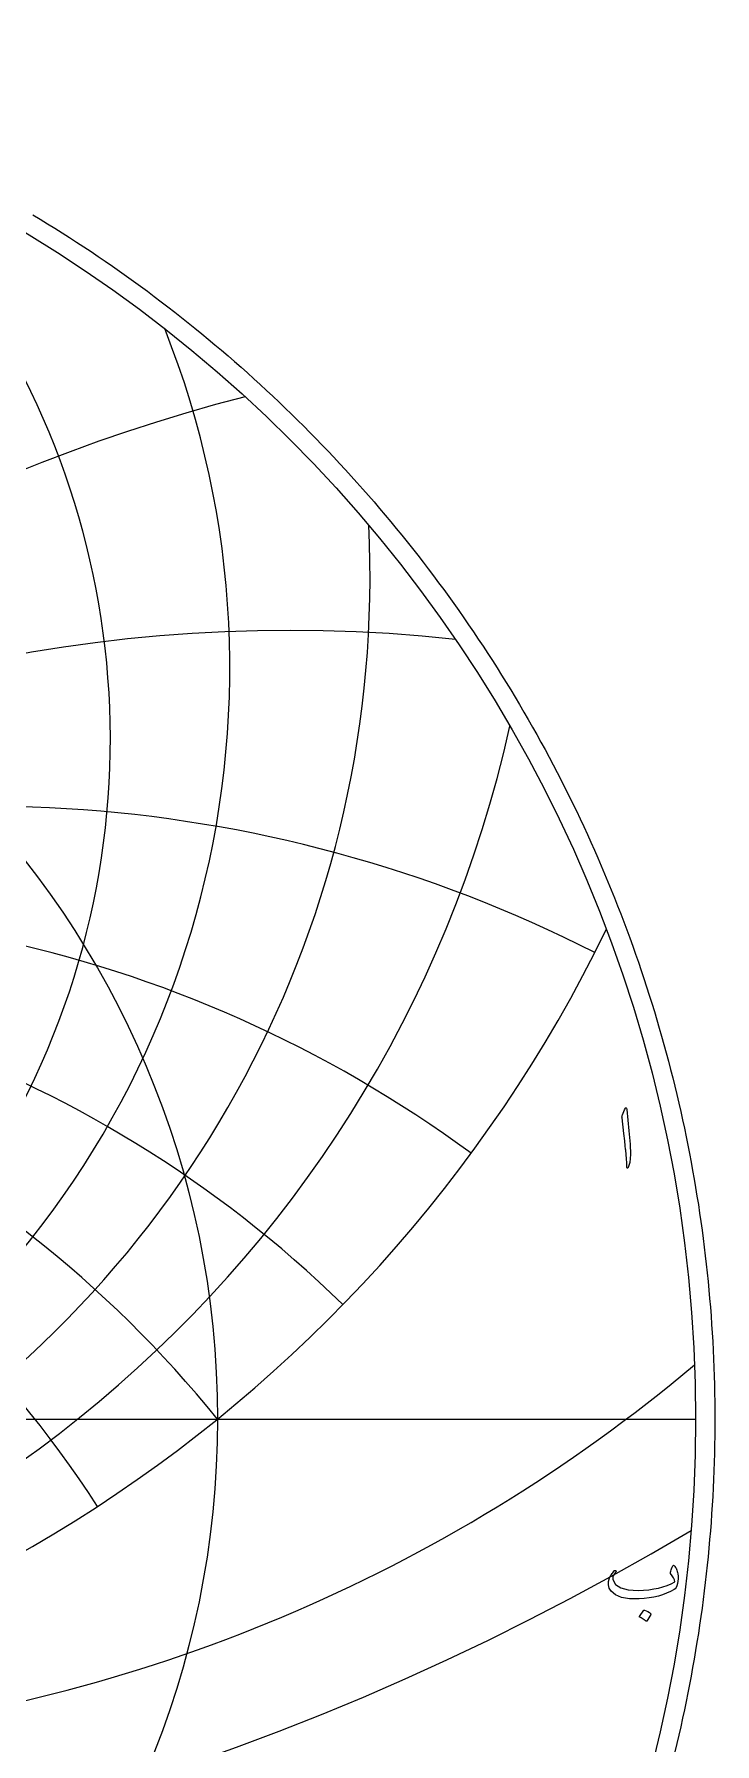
# Model space of a CAD drawing. Header units: millimetres. Extents: x -54 to 54, y -54 to 55.
# Drawn here: x 27.7 to 53.8, y -12.5 to 53.1 of the extents above; entities that cross this region are included whole.
import ezdxf

# ---------------------------------------------------------------- set-up
doc = ezdxf.new("R2010")
doc.units = ezdxf.units.MM
for name, color, linetype in [('CUT_OUTER', 1, 'Continuous'), ('ENGRAVE', 7, 'Continuous'), ('ENGRAVE_FINE', 8, 'Continuous'), ('TEXT', 5, 'Continuous')]:
    doc.layers.add(name, color=color, linetype=linetype)

msp = doc.modelspace()

# ---------------------------------------------------------------- linework, layer by layer
at = {"layer": 'CUT_OUTER'}
msp.add_lwpolyline([(27.6767, 46.1758), (27.9595, 46.0051), (28.2413, 45.8327), (28.522, 45.6586), (28.8016, 45.4827), (29.0801, 45.3051), (29.3576, 45.1258), (29.6339, 44.9448), (29.9091, 44.7622), (30.1832, 44.5778), (30.4562, 44.3918), (30.728, 44.2041), (30.9986, 44.0147), (31.2681, 43.8236), (31.5364, 43.631), (31.8035, 43.4366), (32.0695, 43.2407), (32.3342, 43.0431), (32.5977, 42.8439), (32.86, 42.6431), (33.121, 42.4406), (33.3808, 42.2366), (33.6393, 42.031), (33.8966, 41.8238), (34.1526, 41.615), (34.4073, 41.4047), (34.6607, 41.1928), (34.9128, 40.9793), (35.1636, 40.7643), (35.413, 40.5478), (35.6612, 40.3298), (35.9079, 40.1102), (36.1534, 39.8891), (36.3975, 39.6665), (36.6402, 39.4424), (36.8815, 39.2169), (37.1214, 38.9898), (37.36, 38.7613), (37.5971, 38.5314), (37.8328, 38.3), (38.0671, 38.0671), (38.3, 37.8328), (38.5314, 37.5971), (38.7613, 37.36), (38.9898, 37.1214), (39.2169, 36.8815), (39.4424, 36.6402), (39.6665, 36.3975), (39.8891, 36.1534), (40.1102, 35.9079), (40.3298, 35.6612), (40.5478, 35.413), (40.7643, 35.1636), (40.9793, 34.9128), (41.1928, 34.6607), (41.4047, 34.4073), (41.615, 34.1526), (41.8238, 33.8966), (42.031, 33.6393), (42.2366, 33.3808), (42.4406, 33.121), (42.6431, 32.86), (42.8439, 32.5977), (43.0431, 32.3342), (43.2407, 32.0695), (43.4366, 31.8035), (43.631, 31.5364), (43.8236, 31.2681), (44.0147, 30.9986), (44.2041, 30.728), (44.3918, 30.4562), (44.5778, 30.1832), (44.7622, 29.9091), (44.9448, 29.6339), (45.1258, 29.3576), (45.3051, 29.0801), (45.4827, 28.8016), (45.6586, 28.522), (45.8327, 28.2413), (46.0051, 27.9595), (46.1758, 27.6767), (46.3448, 27.3929), (46.512, 27.108), (46.6774, 26.8221), (46.8411, 26.5352), (47.0031, 26.2473), (47.1632, 25.9584), (47.3216, 25.6685), (47.4782, 25.3776), (47.6331, 25.0858), (47.7861, 24.7931), (47.9373, 24.4994), (48.0867, 24.2048), (48.2343, 23.9093), (48.3801, 23.6129), (48.5241, 23.3156), (48.6663, 23.0174), (48.8066, 22.7184), (48.9451, 22.4185), (49.0817, 22.1177), (49.2165, 21.8162), (49.3494, 21.5138), (49.4805, 21.2106), (49.6097, 20.9066), (49.7371, 20.6018), (49.8625, 20.2962), (49.9861, 19.9899), (50.1078, 19.6828), (50.2277, 19.3749), (50.3456, 19.0664), (50.4616, 18.7571), (50.5758, 18.4471), (50.688, 18.1365), (50.7984, 17.8251), (50.9068, 17.5131), (51.0133, 17.2004), (51.1178, 16.8871), (51.2205, 16.5731), (51.3212, 16.2585), (51.42, 15.9433), (51.5169, 15.6275), (51.6118, 15.3111), (51.7048, 14.9941), (51.7958, 14.6766), (51.8849, 14.3585), (51.972, 14.0399), (52.0572, 13.7207), (52.1404, 13.401), (52.2216, 13.0808), (52.3009, 12.7602), (52.3782, 12.439), (52.4536, 12.1174), (52.5269, 11.7953), (52.5983, 11.4728), (52.6677, 11.1498), (52.7351, 10.8265), (52.8006, 10.5027), (52.864, 10.1785), (52.9255, 9.854), (52.985, 9.529), (53.0424, 9.2037), (53.0979, 8.8781), (53.1514, 8.5521), (53.2028, 8.2258), (53.2523, 7.8992), (53.2998, 7.5723), (53.3452, 7.2452), (53.3887, 6.9177), (53.4301, 6.59), (53.4696, 6.262), (53.507, 5.9338), (53.5424, 5.6054), (53.5758, 5.2768), (53.6071, 4.9479), (53.6365, 4.6189), (53.6638, 4.2897), (53.6891, 3.9603), (53.7124, 3.6308), (53.7337, 3.3012), (53.7529, 2.9714), (53.7702, 2.6416), (53.7853, 2.3116), (53.7985, 1.9815), (53.8097, 1.6514), (53.8188, 1.3212), (53.8259, 0.9909), (53.8309, 0.6606), (53.834, 0.3303), (53.835, 0), (53.834, -0.3303), (53.8309, -0.6606), (53.8259, -0.9909), (53.8188, -1.3212), (53.8097, -1.6514), (53.7985, -1.9815), (53.7853, -2.3116), (53.7702, -2.6416), (53.7529, -2.9714), (53.7337, -3.3012), (53.7124, -3.6308), (53.6891, -3.9603), (53.6638, -4.2897), (53.6365, -4.6189), (53.6071, -4.9479), (53.5758, -5.2768), (53.5424, -5.6054), (53.507, -5.9338), (53.4696, -6.262), (53.4301, -6.59), (53.3887, -6.9177), (53.3452, -7.2452), (53.2998, -7.5723), (53.2523, -7.8992), (53.2028, -8.2258), (53.1514, -8.5521), (53.0979, -8.8781), (53.0424, -9.2037), (52.985, -9.529), (52.9255, -9.854), (52.864, -10.1785), (52.8006, -10.5027), (52.7351, -10.8265), (52.6677, -11.1498), (52.5983, -11.4728), (52.5269, -11.7953), (52.4536, -12.1174), (52.3782, -12.439), (52.3009, -12.7602)], dxfattribs=at)
at = {"layer": 'ENGRAVE'}
msp.add_lwpolyline([(-53.1, 0), (53.1, 0)], dxfattribs=at)
for radius in [53.1, 34.7587]:
    msp.add_circle((0, 0), radius, dxfattribs=at)
for centre, radius, start, end in [((0, 26.0725), 30.6486, 131.307855, 48.692145), ((0, 28.7877), 35.2299, 158.307565, 21.692435), ((0, 32.2642), 40.609, 177.166321, 2.833679), ((0, 36.8095), 47.1055, 192.562112, 347.437888), ((0, 42.9234), 55.2321, 205.930897, 334.069103), ((0, -28.147), 44.7261, 39, 141), ((0, -28.147), 44.7261, 39, 141), ((13.2423, 49.4209), 61.8543, 275.566529, 310.069655)]:
    msp.add_arc(centre, radius, start, end, dxfattribs=at)
at = {"layer": 'ENGRAVE_FINE'}
for centre, radius, start, end in [((53.3025, -28.147), 69.5814, 104.554259, 165.311432), ((53.3025, -28.147), 69.5814, 104.554259, 165.311432), ((37.5296, -28.147), 58.3858, 83.748509, 161.246929), ((37.5296, -28.147), 58.3858, 83.748509, 161.246929), ((25.8226, -28.147), 51.6452, 63.045855, 156.890188), ((25.8226, -28.147), 51.6452, 63.045855, 156.890188), ((16.279, -28.147), 47.5965, 53.654526, 152.148013), ((16.279, -28.147), 47.5965, 53.654526, 152.148013), ((-7.8864, -28.147), 45.4161, 33.097661, 134.238363), ((-7.8864, -28.147), 45.4161, 33.097661, 134.238363), ((7.8864, -28.147), 45.4161, 45.761637, 146.902339), ((7.8864, -28.147), 45.4161, 45.761637, 146.902339), ((0, 84.3344), 103.2068, 239.147014, 300.852986)]:
    msp.add_arc(centre, radius, start, end, dxfattribs=at)
at = {"layer": 'TEXT'}
for points in [[(50.3721, 11.8615), (50.4041, 11.9235), (50.4299, 11.9453), (50.4494, 11.9268), (50.4626, 11.8682), (50.5396, 11.0475), (50.5854, 10.5438), (50.5957, 10.1415), (50.5704, 9.8404), (50.5094, 9.6407), (50.4984, 9.6243), (50.4885, 9.6156), (50.4799, 9.6143), (50.4726, 9.6206), (50.4667, 9.6304), (50.4626, 9.6432), (50.46, 9.6589), (50.4592, 9.6775), (50.4592, 9.8226), (50.4525, 9.9765), (50.4391, 10.1392), (50.419, 10.3106), (50.4146, 10.3554), (50.4014, 10.4764), (50.3794, 10.6736), (50.3487, 10.9471), (50.275, 11.5533), (50.2733, 11.5856), (50.275, 11.6153), (50.28, 11.6425), (50.2884, 11.6672)], [(52.2849, -5.6256), (52.3074, -5.6539), (52.328, -5.6851), (52.3468, -5.7192), (52.3636, -5.7562), (52.3786, -5.796), (52.3917, -5.8383), (52.4029, -5.8831), (52.4122, -5.9304), (52.4243, -6.0255), (52.4273, -6.1197), (52.421, -6.2131), (52.4055, -6.3056), (52.3821, -6.3881), (52.3519, -6.4546), (52.3151, -6.5053), (52.2715, -6.5401), (52.1333, -6.6131), (51.9868, -6.6782), (51.8319, -6.7354), (51.6686, -6.7846), (51.4969, -6.8254), (51.3169, -6.8574), (51.1284, -6.8807), (50.9316, -6.8951), (50.5628, -6.8914), (50.26, -6.8399), (50.0235, -6.7406), (49.853, -6.5937), (49.7831, -6.4787), (49.7509, -6.355), (49.7563, -6.2225), (49.7995, -6.0812), (49.814, -6.0507), (49.8309, -6.0196), (49.85, -5.9879), (49.8715, -5.9555), (49.8952, -5.9226), (49.9213, -5.889), (49.9497, -5.8547), (49.9803, -5.8199), (49.9906, -5.81), (50.0013, -5.804), (50.0124, -5.8017), (50.0239, -5.8031), (50.0316, -5.8061), (50.0381, -5.8115), (50.0434, -5.8195), (50.0473, -5.8299), (50.0492, -5.8398), (50.0482, -5.8492), (50.0442, -5.8582), (50.0373, -5.8668), (50.0086, -5.9009), (49.9828, -5.9363), (49.96, -5.9729), (49.9401, -6.0108), (49.9265, -6.047), (49.9192, -6.082), (49.9182, -6.1157), (49.9234, -6.1482), (50.0281, -6.3376), (50.2249, -6.4706), (50.5138, -6.547), (50.8948, -6.5669), (51.1043, -6.5588), (51.3039, -6.5413), (51.4937, -6.5144), (51.6736, -6.4781), (51.8439, -6.4323), (52.0048, -6.3772), (52.1563, -6.3126), (52.2983, -6.2386), (52.2845, -6.1695), (52.2531, -6.0929), (52.2041, -6.0087), (52.1375, -5.917), (52.1354, -5.9082), (52.1359, -5.8919), (52.1388, -5.868), (52.1442, -5.8366), (52.1457, -5.8335), (52.1467, -5.8308), (52.1474, -5.8285), (52.1476, -5.8266), (52.1585, -5.7839), (52.1744, -5.7361), (52.1953, -5.6834), (52.2213, -5.6256), (52.2328, -5.608), (52.2472, -5.6022), (52.2646, -5.608), (52.2849, -5.6256)], [(51.1159, -7.3306), (51.1201, -7.3264), (51.1259, -7.3239), (51.1335, -7.323), (51.1427, -7.3239), (51.2078, -7.3503), (51.2691, -7.3825), (51.3267, -7.4206), (51.3805, -7.4646), (51.3857, -7.4713), (51.388, -7.478), (51.3874, -7.4847), (51.3839, -7.4914), (51.2264, -7.7459), (51.2206, -7.752), (51.213, -7.7535), (51.2038, -7.7503), (51.1929, -7.7426), (51.1835, -7.7359), (51.1686, -7.7258), (51.1483, -7.7124), (51.1226, -7.6957), (51.091, -7.6756), (51.0531, -7.6522), (51.0089, -7.6254), (50.9584, -7.5952), (50.9517, -7.5902), (50.9484, -7.5852), (50.9484, -7.5801), (50.9517, -7.5751)]]:
    msp.add_lwpolyline(points, close=True, dxfattribs=at)

doc.saveas('drawing.dxf')
